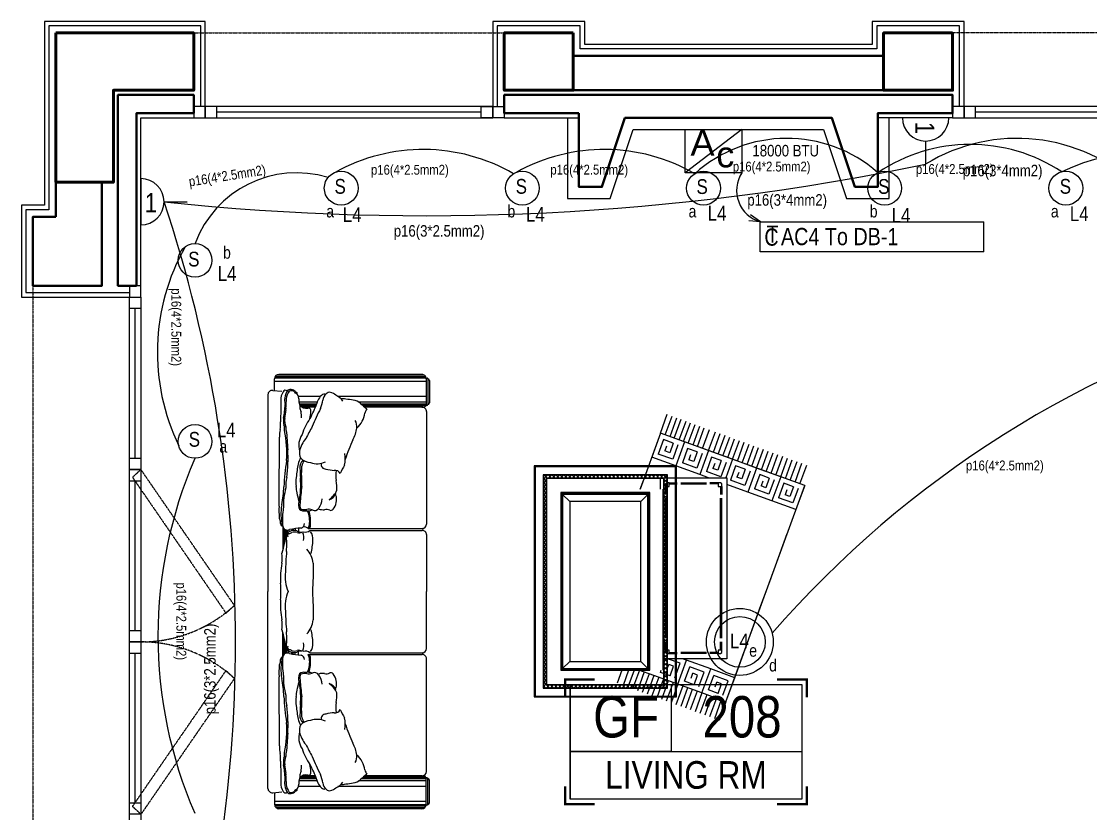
# Model space of a CAD drawing. Header units: inches. Extents: x 23642 to 146359, y -5490 to 33031.
# Drawn here: x 23642 to 28957, y 11935 to 15875 of the extents above; entities that cross this region are included whole.
import ezdxf
from ezdxf.enums import TextEntityAlignment as Align

# ---------------------------------------------------------------- set-up
doc = ezdxf.new("R2010")
doc.units = ezdxf.units.IN
doc.header["$LTSCALE"] = 5
doc.header["$MEASUREMENT"] = 0
doc.linetypes.add('Hidden (½x)', pattern=[0.1875, 0.125, -0.0625])
for name, color, linetype, lineweight in [('00-glass', 140, 'Continuous', 15), ('00-marble', 105, 'Continuous', 20), ('00-PLASTER', 103, 'Continuous', 15), ('00-structure', 7, 'Continuous', 50), ('00-wall15-20', 30, 'Continuous', 40), ('00_Annotation', 231, 'Continuous', 15), ('_att-Text', 241, 'Continuous', 20), ('_hidden', 253, 'Hidden (½x)', 9)]:
    doc.layers.add(name, color=color, linetype=linetype, lineweight=lineweight)
for name, color, linetype in [('furn', 7, 'Continuous'), ('Lighting', 3, 'Continuous'), ('meuble', 252, 'Continuous'), ('Power', 2, 'Continuous')]:
    doc.layers.add(name, color=color, linetype=linetype)
doc.styles.add('ROMANS', font='')
doc.styles.get("Standard").update_dxf_attribs({"font": 'arial.ttf'})
doc.styles.add('STYLE5', font='', dxfattribs={"height": 20})
doc.styles.get('ROMANS').set_extended_font_data('Arial Narrow')
doc.styles.get('STYLE5').set_extended_font_data('Arial Narrow')
pattern_1 = [(45, (-138.007536, -211.5), (-0.0112253202, 0.0112253202), []), (135, (-138.007536, -211.5), (-0.0112253202, -0.0112253202), [])]

# ---------------------------------------------------------------- blocks, each defined once
blk = doc.blocks.new('ROOM TAG')
at = {"layer": '00_Annotation', "lineweight": 25, "const_width": 10}
for points in [[(-332.6, 312.4), (-461.2, 312.4), (-461.2, 235.1)], [(460.5, 312.4), (589.1, 312.4), (589.1, 235.1)], [(-332.6, -229.2), (-461.2, -229.2), (-461.2, -152)], [(460.5, -229.2), (589.1, -229.2), (589.1, -152)]]:
    blk.add_lwpolyline(points, dxfattribs=at)
at = {"layer": '00_Annotation'}
blk.add_lwpolyline([(-440.2, 291.4), (568.1, 291.4), (568.1, -208.2), (-440.2, -208.2)], close=True, dxfattribs=at)
blk.add_lwpolyline([(-440.2, 291.4), (-440.2, -208.2)], dxfattribs=at)
at = {"layer": '_att-Text', "transparency": 33554687}
for points in [[(-440.2, 291.4), (568.1, 291.4)], [(-440.2, 0), (568.1, 0)]]:
    blk.add_lwpolyline(points, dxfattribs=at)
blk.add_lwpolyline([(-440.2, 291.4), (0, 291.4), (0, 0), (-440.2, 0)], close=True, dxfattribs=at)
at = {"layer": '00_Annotation', "style": 'STYLE5'}
for tag, height, p in [('FL', 180, (-196.6, 150.8)), ('#', 180, (307.8, 150.8)), ('NAME', 120, (64, -102.2))]:
    blk.add_attdef(tag, text='', height=height, dxfattribs=at).set_placement(p, align=Align.MIDDLE_CENTER)
blk = doc.blocks.new('COUCH11')
at = {"layer": 'furn'}
for p, q in [((-1.0929, 0.0107), (-1.0929, 0.7573)), ((-1.0838, 0.0033), (-1.0838, 0.7647)), ((-1.0774, 0.0015), (-1.0774, 0.7664)), ((-1.0152, 0.7666), (-1.0752, 0.7666)), ((-1.0605, 0.0014), (-1.0605, 0.7666)), ((-1.0162, 0.7764), (-1.0114, 0.7298)), ((-0.9946, 0.8003), (-0.8315, 0.8003)), ((-0.8315, 0.8003), (0, 0.8003)), ((0.8315, 0.8003), (0, 0.8003)), ((0.9946, 0.8003), (0.8315, 0.8003)), ((1.0162, 0.7764), (1.0114, 0.7298)), ((1.0152, 0.7666), (1.0752, 0.7666)), ((1.0605, 0.0014), (1.0605, 0.7666)), ((1.0774, 0.0015), (1.0774, 0.7664)), ((1.0838, 0.0033), (1.0838, 0.7647)), ((1.0929, 0.0107), (1.0929, 0.7573)), ((-1.0968, 0.0231), (-1.0968, 0.7449)), ((-0.3307, 0.7259), (-0.2084, 0.7259)), ((-0.3178, 0.719), (-0.2394, 0.719)), ((-0.3147, 0.7151), (-0.2554, 0.7151)), ((-0.3122, 0.7099), (-0.2761, 0.7099)), ((-0.3109, 0.7039), (-0.2921, 0.7039)), ((0.3307, 0.7259), (0.2084, 0.7259)), ((0.3178, 0.719), (0.2394, 0.719)), ((0.3147, 0.7151), (0.2554, 0.7151)), ((0.3122, 0.7099), (0.2761, 0.7099)), ((0.3109, 0.7039), (0.2921, 0.7039)), ((1.0968, 0.0231), (1.0968, 0.7449)), ((-0.3179, 0.6636), (-0.3085, 0.6636)), ((-0.3167, 0.6721), (-0.3085, 0.6721)), ((-0.3153, 0.6803), (-0.3071, 0.6803)), ((-0.312, 0.6943), (-0.3007, 0.6943)), ((0.312, 0.6943), (0.3007, 0.6943)), ((0.3153, 0.6803), (0.3071, 0.6803)), ((0.3167, 0.6721), (0.3085, 0.6721)), ((0.3179, 0.6636), (0.3085, 0.6636)), ((-0.9854, 0.5359), (-0.9854, 0.6461)), ((-0.9569, 0.5518), (-0.9569, 0.6429)), ((-0.9465, 0.5549), (-0.9465, 0.6417)), ((-0.9426, 0.5563), (-0.9426, 0.6399)), ((-0.9374, 0.5582), (-0.9374, 0.6358)), ((-0.931, 0.5607), (-0.931, 0.6273)), ((-0.3198, 0.6461), (-0.3024, 0.6461)), ((-0.3183, 0.5964), (-0.3183, 0.0217)), ((0.3198, 0.6461), (0.3024, 0.6461)), ((0.3183, 0.5964), (0.3183, 0.0217)), ((0.931, 0.5607), (0.931, 0.6273)), ((0.9374, 0.5582), (0.9374, 0.6358)), ((0.9426, 0.5563), (0.9426, 0.6399)), ((0.9465, 0.5549), (0.9465, 0.6417)), ((0.9569, 0.5518), (0.9569, 0.6429)), ((0.9854, 0.5359), (0.9854, 0.6461)), ((-0.309, 0.5886), (-0.309, 0.0217)), ((0.309, 0.5886), (0.309, 0.0217)), ((-0.9854, 0.0014), (-0.9854, 0.4468)), ((0.9854, 0.0014), (0.9854, 0.4468)), ((-0.9569, 0.0014), (-0.9569, 0.3428)), ((-0.9465, 0.0014), (-0.9465, 0.3297)), ((-0.9426, 0.0015), (-0.9426, 0.3251)), ((0.9426, 0.0015), (0.9426, 0.3251)), ((0.9465, 0.0014), (0.9465, 0.3297)), ((0.9569, 0.0014), (0.9569, 0.3428)), ((-0.9374, 0.0032), (-0.9374, 0.3189)), ((-0.931, 0.0217), (-0.931, 0.311)), ((0.931, 0.0217), (0.931, 0.311)), ((0.9374, 0.0032), (0.9374, 0.3189)), ((-1.0752, 0.0014), (-0.9441, 0.0014)), ((-0.931, 0.0231), (-0.931, 0.0162)), ((-0.2874, 0), (0, 0)), ((0.2874, 0), (0, 0)), ((0.931, 0.0231), (0.931, 0.0162)), ((1.0752, 0.0014), (0.9441, 0.0014)), ((-1.0752, -0.0064), (-0.9441, -0.0064)), ((-1.0666, -0.0151), (-0.9526, -0.0151)), ((-0.9093, 0), (-0.3399, 0)), ((0.9093, 0), (0.3399, 0)), ((1.0752, -0.0064), (0.9441, -0.0064)), ((1.0666, -0.0151), (0.9526, -0.0151))]:
    blk.add_line(p, q, dxfattribs=at)
for centre, radius, start, end in [((-1.0752, 0.7449), 0.0217, 90, 180), ((-0.9946, 0.7786), 0.0217, 90, 185.883), ((0.9946, 0.7786), 0.0217, 354.117, 90), ((1.0752, 0.7449), 0.0217, 0, 90), ((-1.0002, 0.6874), 0.0207, 111.2461, 175.6725), ((-1.0047, 0.7121), 0.0122, 111.8173, 225.0514), ((-0.9611, 0.6176), 0.0917, 98.2129, 124.2428), ((-0.9711, 0.6692), 0.0663, 85.6162, 125.037), ((-0.9642, 0.6122), 0.1041, 92.8388, 114.6896), ((-0.9364, 0.2055), 0.5043, 89.4467, 94.3032), ((-0.9688, 0.628), 0.0881, 74.5283, 90.4014), ((-0.9162, -1.269), 2.0049, 89.4729, 91.4265), ((-0.9597, 1.0665), 0.3538, 272.3336, 278.2366), ((-0.9235, 0.7359), 0.0273, 253.0851, 281.853), ((-0.9402, 1.0561), 0.3477, 273.6693, 280.8216), ((-0.9138, 0.862), 0.1458, 271.8777, 284.9862), ((-0.8744, 0.3168), 0.4197, 87.6845, 93.1812), ((-0.8639, 0.6056), 0.1163, 78.1757, 96.0001), ((-0.8608, 0.644), 0.072, 66.2105, 101.3131), ((-0.8654, 1.1701), 0.434, 271.0466, 276.17), ((-0.8218, 0.7724), 0.0562, 251.0235, 278.4627), ((-0.8168, 0.7525), 0.0451, 250.7532, 273.3826), ((-0.7911, 0.6412), 0.1012, 83.7897, 105.8504), ((-1.3401, -7.1143), 7.8394, 85.43135, 86.15355), ((-0.704, 1.1958), 0.4912, 257.1068, 274.9578), ((-0.7308, 7.0039), 6.2623, 269.54887, 271.34891), ((-0.6709, 1.3482), 0.6496, 266.0497, 278.3826), ((-0.4862, -0.3876), 1.1079, 92.237, 99.1017), ((-0.5249, 5.9036), 5.1606, 269.3499, 271.0449), ((-0.539, 0.5589), 0.1513, 84.2124, 104.2047), ((-0.5754, 1.494), 0.7759, 273.3891, 280.1532), ((-0.4294, 0.3773), 0.3453, 89.0108, 105.8681), ((-0.393, 0.5202), 0.2149, 73.1617, 102.2443), ((-0.4074, 0.359), 0.3856, 84.9364, 93.4778), ((-0.3608, 0.2777), 0.4493, 86.161, 98.0095), ((-0.371, 0.7294), 0.0139, 38.4639, 99.8972), ((-0.3461, 0.7876), 0.0515, 254.184, 273.5153), ((-0.3412, 0.7259), 0.0104, 359.7305, 99.6504), ((-0.3352, 0.7019), 0.0244, 335.4443, 79.4179), ((-0.2617, 0.668), 0.047, 124.5051, 196.9064), ((0.4634, -2.1955), 2.998, 102.662, 104.5219), ((-0.2399, 1.6486), 0.9431, 267.054, 272.2579), ((-0.1068, -0.2058), 0.917, 89.5424, 96.0023), ((-0.1725, 0.9145), 0.1861, 263.4582, 279.209), ((-0.0682, 0.2734), 0.4634, 86.8373, 99.264), ((-0.0729, 0.5304), 0.1828, 66.4983, 98.3597), ((0.0277, 5.1374), 4.4018, 269.0844, 269.6388), ((-0.0277, 5.1374), 4.4018, 270.3612, 270.9156), ((0.0729, 0.5304), 0.1828, 81.6403, 113.5017), ((0.0682, 0.2734), 0.4634, 80.736, 93.1627), ((0.1068, -0.2058), 0.917, 83.9977, 90.4576), ((0.1725, 0.9145), 0.1861, 260.791, 276.5418), ((-0.4634, -2.1955), 2.998, 75.4781, 77.338), ((0.2399, 1.6486), 0.9431, 267.7421, 272.946), ((0.2617, 0.668), 0.047, 343.0936, 55.4949), ((0.3352, 0.7019), 0.0244, 100.5821, 204.5557), ((0.3412, 0.7259), 0.0104, 80.3496, 180.2695), ((0.393, 0.5202), 0.2149, 77.7557, 106.8383), ((0.3608, 0.2777), 0.4493, 81.9905, 93.839), ((0.3461, 0.7876), 0.0515, 266.4847, 285.816), ((0.371, 0.7294), 0.0139, 80.1028, 141.5361), ((0.4074, 0.359), 0.3856, 86.5222, 95.0636), ((0.4294, 0.3773), 0.3453, 74.1319, 90.9892), ((0.5249, 5.9036), 5.1606, 268.9551, 270.6501), ((0.5754, 1.494), 0.7759, 259.8468, 266.6109), ((0.539, 0.5589), 0.1513, 75.7953, 95.7876), ((0.4862, -0.3876), 1.1079, 80.8983, 87.763), ((0.6709, 1.3482), 0.6496, 261.6174, 273.9503), ((0.7308, 7.0039), 6.2623, 268.65109, 270.45113), ((0.704, 1.1958), 0.4912, 265.0422, 282.8932), ((1.3401, -7.1143), 7.8394, 93.84645, 94.56865), ((0.7911, 0.6412), 0.1012, 74.1496, 96.2103), ((0.8218, 0.7724), 0.0562, 261.5373, 288.9765), ((0.8168, 0.7525), 0.0451, 266.6174, 289.2468), ((0.8654, 1.1701), 0.434, 263.83, 268.9534), ((0.8608, 0.644), 0.072, 78.6869, 113.7895), ((0.8639, 0.6056), 0.1163, 83.9999, 101.8243), ((0.8744, 0.3168), 0.4197, 86.8188, 92.3155), ((0.9402, 1.0561), 0.3477, 259.1784, 266.3307), ((0.9138, 0.862), 0.1458, 255.0138, 268.1223), ((0.9162, -1.269), 2.0049, 88.5735, 90.5271), ((0.9597, 1.0665), 0.3538, 261.7634, 267.6664), ((0.9235, 0.7359), 0.0273, 258.147, 286.9149), ((0.9364, 0.2055), 0.5043, 85.6968, 90.5533), ((0.9688, 0.628), 0.0881, 89.5986, 105.4717), ((0.9711, 0.6692), 0.0663, 54.963, 94.3838), ((0.9642, 0.6122), 0.1041, 65.3104, 87.1612), ((0.9611, 0.6176), 0.0917, 55.7572, 81.7871), ((1.0002, 0.6874), 0.0207, 4.3275, 68.7539), ((1.0047, 0.7121), 0.0122, 314.9486, 68.1827), ((-0.9763, 0.6903), 0.0446, 181.7166, 213.0289), ((-0.9867, 0.6833), 0.0279, 158.729, 212.6858), ((-1.0189, 0.6556), 0.0116, 4.9984, 63.465), ((-1.0133, 0.6567), 0.012, 12.0067, 74.6856), ((-1.0006, 0.6596), 0.00732, 204.2992, 286.7891), ((-0.9724, 0.679), 0.0353, 214.1211, 265.8444), ((-0.6129, 0.5267), 0.1255, 89.3254, 119.5987), ((-0.5654, 0.4649), 0.1928, 93.2928, 103.7813), ((-0.5506, 0.5423), 0.118, 80.2352, 102.6684), ((-0.4838, 0.848), 0.1951, 256.1146, 265.7395), ((-0.3726, 1.0795), 0.4442, 253.5669, 259.2509), ((0.0332, 0.6169), 0.3542, 167.8065, 177.5782), ((-0.334, 0.635), 0.0335, 344.9472, 35.2882), ((-0.3304, 0.6438), 0.0336, 328.5606, 13.985), ((-0.2546, 0.6677), 0.0459, 165.0856, 200.0238), ((-0.3123, 0.6924), 0.0186, 315.7594, 6.2684), ((-0.2817, 0.6875), 0.014, 66.7926, 150.1016), ((0.2817, 0.6875), 0.014, 29.8984, 113.2074), ((0.3123, 0.6924), 0.0186, 173.7316, 224.2406), ((0.3304, 0.6438), 0.0336, 166.015, 211.4394), ((0.2546, 0.6677), 0.0459, 339.9762, 14.9144), ((0.334, 0.635), 0.0335, 144.7118, 195.0528), ((-0.0332, 0.6169), 0.3542, 2.4218, 12.1935), ((0.3726, 1.0795), 0.4442, 280.7491, 286.4331), ((0.4838, 0.848), 0.1951, 274.2605, 283.8854), ((0.5506, 0.5423), 0.118, 77.3316, 99.7648), ((0.5654, 0.4649), 0.1928, 76.2187, 86.7072), ((0.6129, 0.5267), 0.1255, 60.4013, 90.6746), ((0.9724, 0.679), 0.0353, 274.1556, 325.8789), ((1.0006, 0.6596), 0.00732, 253.2109, 335.7008), ((1.0133, 0.6567), 0.012, 105.3144, 167.9933), ((1.0189, 0.6556), 0.0116, 116.535, 175.0016), ((0.9867, 0.6833), 0.0279, 327.3142, 21.271), ((0.9763, 0.6903), 0.0446, 326.9711, 358.2834), ((-0.9579, 0.8172), 0.1743, 264.3954, 271.235), ((-0.9537, 0.6213), 0.0217, 49.8255, 91.235), ((-0.9306, 0.6154), 0.0242, 64.6204, 112.1231), ((-0.9647, 0.6082), 0.0388, 346.4952, 49.8255), ((-0.9058, 0.597), 0.0214, 174.1278, 203.3591), ((-0.9184, 0.6228), 0.0146, 43.9681, 97.1295), ((-0.887, 0.7502), 0.1191, 259.9143, 274.6294), ((-0.6599, 0.261), 0.3909, 110.0032, 123.2203), ((2.8418, -6.2436), 7.7476, 117.80557, 118.32047), ((-0.7376, 0.5401), 0.1045, 74.302, 122.4354), ((-0.6762, 0.4949), 0.1495, 102.8046, 129.987), ((-0.7003, 0.5797), 0.0616, 65.5613, 98.4269), ((-0.7273, 0.5811), 0.0758, 3.1398, 46.2155), ((-0.6279, 0.589), 0.0499, 83.7883, 136.6794), ((-0.6242, 0.5622), 0.0671, 98.3925, 123.4148), ((-0.624, 0.8515), 0.2231, 267.4202, 277.227), ((-0.9856, -8.5582), 9.2038, 87.43443, 87.7392), ((-0.5608, 0.9746), 0.3462, 264.1688, 274.9209), ((-0.5368, 1.0385), 0.4037, 264.7662, 281.6245), ((-0.2436, -1.8543), 2.5005, 94.6538, 96.6019), ((-0.4378, 0.595), 0.0512, 64.0843, 110.1575), ((-0.4359, 0.6069), 0.0328, 54.9995, 108.8635), ((-0.4787, 0.6135), 0.065, 351.5752, 18.2719), ((-0.3709, 0.5938), 0.0447, 166.9181, 201.8744), ((-0.4417, 0.6186), 0.0345, 345.7335, 40.5165), ((-0.4676, 0.6008), 0.06, 336.8075, 8.9525), ((-0.3567, 0.7092), 0.1198, 244.8564, 279.5331), ((-0.3418, 0.6383), 0.0221, 267.1157, 343.0864), ((-0.3593, 0.7048), 0.1159, 281.1868, 290.72), ((-0.3344, 0.6031), 0.0175, 262.1743, 337.3471), ((-0.3345, 0.6113), 0.0341, 318.3691, 17.6936), ((-0.2713, 0.6796), 0.0609, 245.0724, 282.02), ((-0.1305, 0.6962), 0.1244, 227.8916, 264.0669), ((0.1305, 0.6962), 0.1244, 275.9331, 312.1084), ((0.2713, 0.6796), 0.0609, 257.98, 294.9276), ((0.3345, 0.6113), 0.0341, 162.3064, 221.6309), ((0.2928, 0.6191), 0.0341, 318.3691, 5.1123), ((0.3344, 0.6031), 0.0175, 202.6529, 277.8257), ((0.3593, 0.7048), 0.1159, 249.28, 258.8132), ((0.3418, 0.6383), 0.0221, 196.9136, 272.8843), ((0.3567, 0.7092), 0.1198, 260.4669, 295.1436), ((0.4417, 0.6186), 0.0345, 139.4835, 194.2665), ((0.4676, 0.6008), 0.06, 171.0475, 203.1925), ((0.3709, 0.5938), 0.0447, 338.1256, 13.0819), ((0.4787, 0.6135), 0.065, 161.7281, 188.4248), ((0.4378, 0.595), 0.0512, 69.8425, 115.9157), ((0.4359, 0.6069), 0.0328, 71.1365, 125.0005), ((0.2436, -1.8543), 2.5005, 83.3981, 85.3462), ((0.5368, 1.0385), 0.4037, 258.3755, 275.2338), ((0.5608, 0.9746), 0.3462, 265.0791, 275.8312), ((0.9856, -8.5582), 9.2038, 92.2608, 92.56557), ((0.624, 0.8515), 0.2231, 262.773, 272.5798), ((0.6279, 0.589), 0.0499, 43.3206, 96.2117), ((0.6242, 0.5622), 0.0671, 56.5852, 81.6075), ((0.7273, 0.5811), 0.0758, 133.7845, 176.8602), ((0.7003, 0.5797), 0.0616, 81.5731, 114.4387), ((0.7376, 0.5401), 0.1045, 57.5646, 105.698), ((0.6762, 0.4949), 0.1495, 50.013, 77.1954), ((-2.8418, -6.2436), 7.7476, 61.67953, 62.19443), ((0.6599, 0.261), 0.3909, 56.7797, 69.9968), ((0.887, 0.7502), 0.1191, 265.3706, 280.0857), ((0.9184, 0.6228), 0.0146, 82.8705, 136.0319), ((0.9306, 0.6154), 0.0242, 67.8769, 115.3796), ((0.9058, 0.597), 0.0214, 336.6409, 5.8722), ((0.9647, 0.6082), 0.0388, 130.1745, 193.5048), ((0.9537, 0.6213), 0.0217, 88.765, 130.1745), ((0.9579, 0.8172), 0.1743, 268.765, 275.6046), ((-0.9629, 0.508), 0.0358, 116.9363, 165.0971), ((-0.9344, 0.4827), 0.0726, 102.791, 127.9959), ((-1.0972, 0.9814), 0.4524, 288.923, 299.5594), ((-0.9114, 0.6064), 0.0227, 232.0367, 276.8003), ((-0.193, -0.9456), 1.6516, 112.826, 116.295), ((-0.9184, 0.8147), 0.231, 272.4048, 281.0737), ((-0.742, 0.5519), 0.0964, 334.4099, 20.2678), ((-0.476, 0.6196), 0.0937, 274.8844, 305.4135), ((-0.4346, 0.5649), 0.0253, 300.7049, 28.8031), ((-0.4952, 0.5205), 0.082, 355.638, 16.3726), ((-0.3545, 0.7583), 0.1734, 252.0292, 275.8579), ((-0.2652, 0.6323), 0.0595, 231.3599, 276.0331), ((-0.2751, 0.9286), 0.3557, 272.5947, 283.4126), ((-0.1274, -1.9502), 2.5227, 88.7034, 90.3633), ((0.0062, -0.2456), 0.821, 90.4307, 95.3429), ((-0.0062, -0.2456), 0.821, 84.6571, 89.5693), ((0.1274, -1.9502), 2.5227, 89.6367, 91.2966), ((0.2751, 0.9286), 0.3557, 256.5874, 267.4053), ((0.2652, 0.6323), 0.0595, 263.9669, 308.6401), ((0.3545, 0.7583), 0.1734, 264.1421, 287.9708), ((0.4346, 0.5649), 0.0253, 151.1969, 239.2951), ((0.4952, 0.5205), 0.082, 163.6274, 184.362), ((0.476, 0.6196), 0.0937, 234.5865, 265.1156), ((0.742, 0.5519), 0.0964, 159.7322, 205.5901), ((0.193, -0.9456), 1.6516, 63.705, 67.174), ((1.0972, 0.9814), 0.4524, 240.4406, 251.077), ((0.9184, 0.8147), 0.231, 258.9263, 267.5952), ((0.9114, 0.6064), 0.0227, 263.1997, 307.9633), ((0.9344, 0.4827), 0.0726, 52.0041, 77.209), ((0.9629, 0.508), 0.0358, 14.9029, 63.0637), ((-0.989, 0.4909), 0.0176, 120.9546, 200.5535), ((-0.9611, 0.4765), 0.0474, 96.8976, 141.4033), ((-0.9913, 0.5157), 0.00647, 165.9223, 239.8377), ((-0.981, 0.6578), 0.135, 276.0445, 294.6622), ((-0.6431, 0.5077), 0.0241, 359.2042, 101.3968), ((-0.9002, 0.4386), 0.2895, 5.4403, 13.7346), ((-0.565, 0.5657), 0.1253, 295.3817, 323.7744), ((-0.5172, 0.5078), 0.0557, 293.1417, 343.1067), ((-0.4259, 0.4828), 0.0161, 310.3008, 20.8755), ((-0.3842, 0.5042), 0.0309, 160.9321, 210.4803), ((0.4259, 0.4828), 0.0161, 159.1245, 229.6992), ((0.3842, 0.5042), 0.0309, 329.5197, 19.0679), ((0.5172, 0.5078), 0.0557, 196.8933, 246.8583), ((0.565, 0.5657), 0.1253, 216.2256, 244.6183), ((0.9002, 0.4386), 0.2895, 166.2654, 174.5597), ((0.6431, 0.5077), 0.0241, 78.6032, 180.7958), ((0.981, 0.6578), 0.135, 245.3378, 263.9555), ((0.9611, 0.4765), 0.0474, 38.5967, 83.1024), ((0.9913, 0.5157), 0.00647, 300.1623, 14.0777), ((0.989, 0.4909), 0.0176, 339.4465, 59.0454), ((-0.9523, 0.4955), 0.0544, 191.3747, 224.289), ((-0.9059, 0.4966), 0.0938, 204.6351, 233.1461), ((-0.9029, 0.4278), 0.0714, 176.3889, 197.1343), ((-0.4565, 0.1079), 0.3557, 113.059, 120.7254), ((-0.5827, 0.4619), 0.0297, 171.9036, 243.7612), ((-0.5869, 0.3079), 0.1495, 79.6861, 99.5152), ((-0.5205, 0.743), 0.2906, 262.1519, 271.8199), ((-0.4685, 0.5469), 0.093, 259.1532, 304.7659), ((0.4685, 0.5469), 0.093, 235.2341, 280.8468), ((0.5205, 0.743), 0.2906, 268.1801, 277.8481), ((0.5869, 0.3079), 0.1495, 80.4848, 100.3139), ((0.5827, 0.4619), 0.0297, 296.2388, 8.0964), ((0.4565, 0.1079), 0.3557, 59.2746, 66.941), ((0.9059, 0.4966), 0.0938, 306.8539, 335.3649), ((0.9029, 0.4278), 0.0714, 342.8657, 3.6111), ((0.9523, 0.4955), 0.0544, 315.711, 348.6253), ((-0.6873, 0.4209), 0.2842, 182.8498, 190.4077), ((-0.4588, -0.2662), 0.7075, 107.1548, 115.7419), ((-0.6718, 0.5544), 0.1447, 259.995, 283.4103), ((0.6718, 0.5544), 0.1447, 256.5897, 280.005), ((0.4588, -0.2662), 0.7075, 64.2581, 72.8452), ((0.6873, 0.4209), 0.2842, 349.5923, 357.1502), ((-0.8996, 0.3792), 0.0679, 188.1987, 222.6987), ((-1.8533, -0.4408), 1.1899, 38.5477, 40.5744), ((-0.9206, 0.4368), 0.1276, 278.8138, 317.9757), ((-0.8327, 0.4136), 0.0626, 239.6278, 276.2566), ((-0.8496, 0.5239), 0.1741, 277.832, 298.6654), ((0.8496, 0.5239), 0.1741, 241.3346, 262.168), ((0.8327, 0.4136), 0.0626, 263.7434, 300.3722), ((0.9206, 0.4368), 0.1276, 222.0243, 261.1862), ((1.8533, -0.4408), 1.1899, 139.4256, 141.4523), ((0.8996, 0.3792), 0.0679, 317.3013, 351.8013), ((-0.8736, 0.2226), 0.0923, 107.3121, 122.1227), ((0.8736, 0.2226), 0.0923, 57.8773, 72.6879), ((-1.0752, 0.0231), 0.0217, 180, 270), ((-1.0752, -0.0025), 0.00391, 90, 270), ((-0.944, 0.0145), 0.0131, 269.4922, 7.0602), ((-0.9441, -0.0025), 0.00391, 270, 90), ((-0.9093, 0.0217), 0.0217, 180, 270), ((-0.3399, 0.0217), 0.0217, 270, 0), ((-0.3137, 0.0217), 0.00463, 180, 0), ((-0.2874, 0.0217), 0.0217, 180, 270), ((0.2874, 0.0217), 0.0217, 270, 0), ((0.3137, 0.0217), 0.00463, 180, 0), ((0.3399, 0.0217), 0.0217, 180, 270), ((0.9093, 0.0217), 0.0217, 270, 0), ((0.944, 0.0145), 0.0131, 172.9398, 270.5078), ((0.9441, -0.0025), 0.00391, 90, 270), ((1.0752, 0.0231), 0.0217, 270, 0), ((1.0752, -0.0025), 0.00391, 270, 90), ((-1.064, -0.004), 0.0114, 191.9017, 256.6973), ((-0.9552, -0.004), 0.0114, 283.3027, 348.0983), ((0.9552, -0.004), 0.0114, 191.9017, 256.6973), ((1.064, -0.004), 0.0114, 283.3027, 348.0983)]:
    blk.add_arc(centre, radius, start, end, dxfattribs=at)
blk = doc.blocks.new('TABLE14')
at = {"layer": 'furn'}
h = blk.add_hatch(dxfattribs=at)
h.set_pattern_fill('ANSI37', color=256, scale=0.005, style=0)
h.set_pattern_definition(pattern_1)
h.paths.add_polyline_path([(0.068, -0.068), (0.052, -0.052), (0.052, -0.748), (0.068, -0.732)])
h = blk.add_hatch(dxfattribs=at)
h.set_pattern_fill('ANSI37', color=256, scale=0.005, style=0)
h.set_pattern_definition(pattern_1)
h.paths.add_polyline_path([(1.248, -0.052), (0.052, -0.052), (0.068, -0.068), (1.232, -0.068)])
h = blk.add_hatch(dxfattribs=at)
h.set_pattern_fill('ANSI37', color=256, scale=0.005, style=0)
h.set_pattern_definition(pattern_1)
h.paths.add_polyline_path([(1.248, -0.052), (1.232, -0.068), (1.232, -0.732), (1.248, -0.748)])
h = blk.add_hatch(dxfattribs=at)
h.set_pattern_fill('ANSI37', color=256, scale=0.005, style=0)
h.set_pattern_definition(pattern_1)
h.paths.add_polyline_path([(1.232, -0.732), (0.068, -0.732), (0.052, -0.748), (1.248, -0.748)])
for p, q in [((1.3, 0), (0, 0)), ((0, 0), (0, -0.8)), ((1.3, -0.8), (1.3, 0)), ((1.295, -0.005), (0.005, -0.005)), ((0.005, -0.005), (0.005, -0.795)), ((1.25, -0.05), (0.05, -0.05)), ((0.05, -0.05), (0.05, -0.75)), ((0.052, -0.052), (0.052, -0.748)), ((1.248, -0.052), (0.052, -0.052)), ((1.248, -0.748), (1.248, -0.052)), ((1.25, -0.75), (1.25, -0.05)), ((1.295, -0.795), (1.295, -0.005)), ((0.068, -0.068), (0.068, -0.732)), ((1.232, -0.068), (0.068, -0.068)), ((1.23, -0.07), (0.07, -0.07)), ((0.07, -0.07), (0.07, -0.73)), ((1.23, -0.73), (1.23, -0.07)), ((1.232, -0.732), (1.232, -0.068)), ((0.15, -0.15), (0.15, -0.65)), ((1.15, -0.15), (0.15, -0.15)), ((0.155, -0.155), (0.155, -0.645)), ((1.145, -0.155), (0.155, -0.155)), ((0.2, -0.2), (0.16, -0.16)), ((0.16, -0.16), (0.16, -0.64)), ((1.14, -0.16), (0.16, -0.16)), ((1.1, -0.2), (1.14, -0.16)), ((1.14, -0.64), (1.14, -0.16)), ((1.145, -0.645), (1.145, -0.155)), ((1.15, -0.65), (1.15, -0.15)), ((1.1, -0.2), (0.2, -0.2)), ((0.2, -0.2), (0.2, -0.6)), ((1.1, -0.6), (1.1, -0.2)), ((0.2, -0.6), (0.16, -0.64)), ((0.2, -0.6), (1.1, -0.6)), ((1.1, -0.6), (1.14, -0.64)), ((0.15, -0.65), (1.15, -0.65)), ((0.155, -0.645), (1.145, -0.645)), ((0.16, -0.64), (1.14, -0.64)), ((0.05, -0.75), (1.25, -0.75)), ((0.052, -0.748), (1.248, -0.748)), ((0.068, -0.732), (1.232, -0.732)), ((0.07, -0.73), (1.23, -0.73)), ((0, -0.8), (1.3, -0.8)), ((0.005, -0.795), (1.295, -0.795))]:
    blk.add_line(p, q, dxfattribs=at)
blk = doc.blocks.new('A$C557123C3')
at = {"layer": 'Power'}
for p, q in [((230.3, 230.3), (0, 230.3)), ((115.1, 115.1), (115.1, 0))]:
    blk.add_line(p, q, dxfattribs=at)
blk.add_arc((115.1, 230.3), 115.1, 180, 0, dxfattribs=at)

msp = doc.modelspace()

# ---------------------------------------------------------------- linework, layer by layer
at = {"layer": '00-glass'}
for points in [[(24556.31428, 15452.00364), (24499.17142, 15452.00364), (24499.17142, 15394.86078), (24556.31428, 15394.86078)], [(24556.31428, 15394.86078), (24613.45714, 15394.86078), (24613.45714, 15452.00364), (24556.31428, 15452.00364)], [(24556.31428, 15394.86078), (25984.88571, 15394.86078), (25984.88571, 15452.00364), (24556.31428, 15452.00364)], [(25984.88571, 15394.86078), (25927.74285, 15394.86078), (25927.74285, 15452.00364), (25984.88571, 15452.00364)], [(25984.88571, 15452.00364), (26042.02857, 15452.00364), (26042.02857, 15394.86078), (25984.88571, 15394.86078)], [(28327.74285, 15452.00364), (28270.6, 15452.00364), (28270.6, 15394.86078), (28327.74285, 15394.86078)], [(28327.74285, 15394.86078), (29756.31428, 15394.86078), (29756.31428, 15452.00364), (28327.74285, 15452.00364)], [(28327.74285, 15394.86078), (28384.88571, 15394.86078), (28384.88571, 15452.00364), (28327.74285, 15452.00364)], [(24179.17142, 14503.43221), (24236.31428, 14503.43221), (24236.31428, 14560.57507), (24179.17142, 14560.57507)], [(24179.17142, 11074.86078), (24179.17142, 14503.43221), (24236.31428, 14503.43221), (24236.31428, 11074.86078), (24179.17142, 11074.86078)], [(24179.17142, 14446.28935), (24179.17142, 14503.43221), (24236.31428, 14503.43221), (24236.31428, 14446.28935)], [(24179.17142, 13646.28935), (24179.17142, 13703.43221), (24236.31428, 13703.43221), (24236.31428, 13646.28935)], [(24179.17142, 13589.1465), (24179.17142, 13646.28935), (24236.31428, 13646.28935), (24236.31428, 13589.1465)], [(24179.17142, 12789.1465), (24179.17142, 12846.28935), (24236.31428, 12846.28935), (24236.31428, 12789.1465)], [(24179.17142, 12732.00364), (24179.17142, 12789.1465), (24236.31428, 12789.1465), (24236.31428, 12732.00364)], [(24179.17142, 11932.00364), (24179.17142, 11989.1465), (24236.31428, 11989.1465), (24236.31428, 11932.00364)]]:
    msp.add_lwpolyline(points, close=True, dxfattribs=at)
for points in [[(25927.74285, 15423.43221), (24613.45714, 15423.43221)], [(29699.17142, 15423.43221), (28384.88571, 15423.43221)], [(24207.74285, 13703.43221), (24207.74285, 14446.28935)], [(24207.74285, 12846.28935), (24207.74285, 13589.1465)], [(24207.74285, 11989.1465), (24207.74285, 12732.00364)]]:
    msp.add_lwpolyline(points, dxfattribs=at)
at = {"layer": '00-marble', "transparency": 33554687}
for points in [[(24556.31428, 15452.00364), (24556.31428, 15874.86078), (23756.31428, 15874.86078), (23756.31428, 14960.57507), (23642.02857, 14960.57507), (23642.02857, 14503.43221), (24179.17142, 14503.43221)], [(24533.45714, 15452.00364), (24533.45714, 15852.00364), (23779.17142, 15852.00364), (23779.17142, 14937.71793), (23664.88571, 14937.71793), (23664.88571, 14526.28935), (24179.17142, 14526.28935)], [(28327.74285, 15452.00364), (28327.74285, 15874.86078), (27870.6, 15874.86078), (27870.6, 15760.57507), (26442.02857, 15760.57507), (26442.02857, 15874.86078), (25984.88571, 15874.86078), (25984.88571, 15452.00364)], [(28304.88571, 15452.00364), (28304.88571, 15852.00364), (27893.45714, 15852.00364), (27893.45714, 15737.71793), (26419.17142, 15737.71793), (26419.17142, 15852.00364), (26007.74285, 15852.00364), (26007.74285, 15452.00364)]]:
    msp.add_lwpolyline(points, dxfattribs=at)
at = {"layer": '00-marble'}
msp.add_lwpolyline([(26356.31428, 15394.86078), (26356.31428, 14994.86078), (26568.92909, 14994.86078), (26683.21481, 15337.71793), (27629.41375, 15337.71793), (27743.69947, 14994.86078), (27956.31428, 14994.86078), (27956.31428, 15394.86078)], dxfattribs=at)
at = {"layer": '00-PLASTER', "transparency": 33554687}
for points in [[(24236.31428, 14560.57507), (24236.31428, 15394.86078), (24499.17142, 15394.86078)], [(26042.02857, 15394.86078), (26413.45714, 15394.86078)], [(28270.6, 15394.86078), (27899.17142, 15394.86078)]]:
    msp.add_lwpolyline(points, dxfattribs=at)
at = {"layer": '00-structure'}
for points in [[(23813.45714, 15817.71793), (24213.45714, 15817.71793), (24499.17142, 15817.71793), (24499.17142, 15532.00364), (24099.17142, 15532.00364), (24099.17142, 15074.86078), (23813.45714, 15074.86078)], [(26384.88571, 15817.71793), (26384.88571, 15532.00364), (26042.02857, 15532.00364), (26042.02857, 15817.71793)], [(28270.6, 15817.71793), (28270.6, 15532.00364), (27927.74285, 15532.00364), (27927.74285, 15817.71793)]]:
    msp.add_lwpolyline(points, close=True, dxfattribs=at)
at = {"layer": '00-wall15-20'}
for points in [[(27927.74285, 15532.00364), (26384.88571, 15532.00364), (26384.88571, 15703.43221), (27927.74285, 15703.43221)], [(24213.45714, 14560.57507), (24213.45714, 15417.71793), (24499.17142, 15417.71793), (24499.17142, 15509.1465), (24122.02857, 15509.1465), (24122.02857, 14560.57507), (24213.45714, 14560.57507)], [(26413.45714, 15417.71793), (26042.02857, 15417.71793), (26042.02857, 15509.1465), (28270.6, 15509.1465), (28270.6, 15417.71793), (27899.17142, 15417.71793), (27899.17142, 15052.00364), (27784.88571, 15052.00364), (27670.6, 15394.86078), (26642.02857, 15394.86078), (26527.74285, 15052.00364), (26413.45714, 15052.00364), (26413.45714, 15417.71793)], [(23813.45714, 14903.43221), (23699.17142, 14903.43221), (23699.17142, 14560.57507), (24042.02857, 14560.57507), (24042.02857, 15074.86078), (23813.45714, 15074.86078), (23813.45714, 14903.43221)]]:
    msp.add_lwpolyline(points, close=True, dxfattribs=at)
at = {"layer": '_hidden'}
for points in [[(24499.17142, 15817.71793), (26042.02857, 15817.71793)], [(29813.45714, 15817.71793), (28270.6, 15817.71793)], [(23699.17142, 14560.57507), (23699.17142, 11017.71793)]]:
    msp.add_lwpolyline(points, dxfattribs=at)
for points in [[(24701.08747, 12970.68823), (24236.31428, 13646.28935), (24194.2999, 13607.55826), (24659.07309, 12931.95713)], [(24701.08747, 12607.60477), (24236.31428, 11932.00364), (24194.2999, 11970.73474), (24659.07309, 12646.33587)]]:
    msp.add_lwpolyline(points, close=True, dxfattribs=at)
for centre, start, end in [((24236.31428, 13474.86078), 270, 312.67151588), ((24236.31428, 12103.43221), 47.32848412, 90)]:
    msp.add_arc(centre, 685.71429, start, end, dxfattribs=at)
at = {"layer": 'Lighting'}
for points in [[(29911.50286, 14432.11311, 0.147771296), (27374.04809, 12832.08211)], [(24505.33666, 11935.32296, -0.2067553759), (24505.33666, 13702.0575)]]:
    msp.add_lwpolyline(points, format="xyb", dxfattribs=at)
for centre, radius in [((25231.83271, 15045.29384), 83.95532), ((26132.26561, 15045.29384), 83.95532), ((27032.69851, 15045.29384), 83.95532), ((27933.13141, 15045.29384), 83.95532), ((28833.56431, 15045.29384), 83.95532), ((24505.33666, 14686.44572), 83.95532), ((24505.33666, 13786.01282), 83.95532), ((27213.45714, 12789.1465), 166.23153), ((27213.45714, 12789.1465), 125.93297)]:
    msp.add_circle(centre, radius, dxfattribs=at)
for centre, radius, start, end in [((27447.44498, 14608.2199), 684.84983, 48.65527741, 132.02547227), ((28359.69798, 14440.30568), 822.60158, 56.55597813, 123.98794827), ((25639.33019, 14342.47529), 895.32497, 59.88619462, 119.2206779), ((26539.76309, 14342.47529), 895.32497, 59.88619462, 119.2206779), ((29260.35575, 14192.52457), 1035.74774, 64.28339436, 115.58602208), ((25009.20038, 14584.5417), 537.04967, 72.96730108, 159.75258324), ((25388.52321, 14228.76433), 1070.41582, 150.58834852, 205.74759152)]:
    msp.add_arc(centre, radius, start, end, dxfattribs=at)
at = {"layer": 'meuble', "color": 0}
for p, q in [((26818.9146, 13827.77423), (26852.82981, 13920.9555)), ((26842.80657, 13819.07827), (26876.72177, 13912.25954)), ((26866.13303, 13810.58813), (26900.04823, 13903.7694)), ((26887.3154, 13802.87838), (26921.23061, 13896.05965)), ((26911.74927, 13793.98518), (26945.66447, 13887.16645)), ((26934.01545, 13785.88095), (26967.93066, 13879.06222)), ((26818.9146, 13827.77423), (26717.5916, 13549.39156)), ((26818.9146, 13827.77423), (26775.43479, 13708.31442)), ((27535.67349, 13566.89533), (26818.9146, 13827.77423)), ((26938.37442, 13784.29442), (26818.9146, 13827.77423)), ((26957.09036, 13777.48237), (26991.00557, 13870.66364)), ((26980.71686, 13768.88303), (27014.63207, 13862.0643)), ((27002.44114, 13760.97604), (27036.35635, 13854.15731)), ((27028.23539, 13751.5877), (27062.1506, 13844.76897)), ((27057.83423, 13740.8146), (27091.74944, 13833.99587)), ((27081.7262, 13732.11864), (27115.6414, 13825.29991)), ((26834.1106, 13795.18631), (26808.02271, 13723.51042)), ((26881.89453, 13777.79438), (26834.1106, 13795.18631)), ((26881.89453, 13777.79438), (26864.5026, 13730.01045)), ((26905.78649, 13769.09842), (26879.6986, 13697.42253)), ((26938.37442, 13784.29442), (26894.8946, 13664.8346)), ((26938.37442, 13784.29442), (26894.8946, 13664.8346)), ((27057.83423, 13740.8146), (26938.37442, 13784.29442)), ((27105.61816, 13723.42267), (27139.53337, 13816.60394)), ((27129.51012, 13714.72671), (27163.42533, 13807.90798)), ((27153.40209, 13706.03075), (27187.31729, 13799.21202)), ((27177.29405, 13697.33478), (27211.20926, 13790.51605)), ((27201.18601, 13688.63882), (27235.10122, 13781.82009)), ((27225.07797, 13679.94286), (27258.99318, 13773.12413)), ((26879.6986, 13697.42253), (26808.02271, 13723.51042)), ((26849.3066, 13762.59838), (26840.61064, 13738.70642)), ((26864.5026, 13730.01045), (26840.61064, 13738.70642)), ((26953.57042, 13751.70649), (26927.48253, 13680.0306)), ((27001.35434, 13734.31456), (26953.57042, 13751.70649)), ((26968.76642, 13719.11856), (26960.07045, 13695.2266)), ((27001.35434, 13734.31456), (26983.96242, 13686.53064)), ((27025.24631, 13725.6186), (26999.15842, 13653.94271)), ((27057.83423, 13740.8146), (27014.35442, 13621.35478)), ((27057.83423, 13740.8146), (27014.35442, 13621.35478)), ((27177.29405, 13697.33478), (27057.83423, 13740.8146)), ((27248.96994, 13671.24689), (27282.88515, 13764.42816)), ((27272.8619, 13662.55093), (27306.77711, 13755.7322)), ((27296.75386, 13653.85497), (27330.66907, 13747.03624)), ((27320.64583, 13645.159), (27354.56104, 13738.34027)), ((27344.53779, 13636.46304), (27378.453, 13729.64431)), ((27368.42975, 13627.76708), (27402.34496, 13720.94835)), ((26894.8946, 13664.8346), (26775.43479, 13708.31442)), ((27014.35442, 13621.35478), (26894.8946, 13664.8346)), ((26999.15842, 13653.94271), (26927.48253, 13680.0306)), ((26983.96242, 13686.53064), (26960.07045, 13695.2266)), ((27073.03023, 13708.22667), (27046.94234, 13636.55078)), ((27120.81416, 13690.83475), (27073.03023, 13708.22667)), ((27088.22623, 13675.63875), (27079.53027, 13651.74678)), ((27120.81416, 13690.83475), (27103.42223, 13643.05082)), ((27144.70612, 13682.13878), (27118.61823, 13610.46289)), ((27177.29405, 13697.33478), (27143.87791, 13605.5247)), ((27177.29405, 13697.33478), (27143.87791, 13605.5247)), ((27192.49005, 13664.74686), (27166.40216, 13593.07097)), ((27296.75386, 13653.85497), (27177.29405, 13697.33478)), ((27240.27397, 13647.35493), (27192.49005, 13664.74686)), ((27392.32172, 13619.07111), (27426.23692, 13712.25238)), ((27416.21368, 13610.37515), (27450.12889, 13703.55642)), ((27440.10564, 13601.67919), (27474.02085, 13694.86046)), ((27463.99761, 13592.98322), (27497.91281, 13686.16449)), ((27487.88957, 13584.28726), (27521.80478, 13677.46853)), ((27511.78153, 13575.5913), (27545.69674, 13668.77256)), ((27057.84722, 13605.5247), (27014.35442, 13621.35478)), ((27118.61823, 13610.46289), (27046.94234, 13636.55078)), ((27103.42223, 13643.05082), (27079.53027, 13651.74678)), ((27207.68605, 13632.15893), (27198.99008, 13608.26697)), ((27222.88205, 13599.571), (27198.99008, 13608.26697)), ((27240.27397, 13647.35493), (27222.88205, 13599.571)), ((27264.16594, 13638.65897), (27238.07805, 13566.98308)), ((27296.75386, 13653.85497), (27253.27405, 13534.39515)), ((27296.75386, 13653.85497), (27253.27405, 13534.39515)), ((27311.94986, 13621.26704), (27285.86197, 13549.59115)), ((27416.21368, 13610.37515), (27296.75386, 13653.85497)), ((27359.73379, 13603.87511), (27311.94986, 13621.26704)), ((27416.21368, 13610.37515), (27372.73386, 13490.91533)), ((27416.21368, 13610.37515), (27372.73386, 13490.91533)), ((27535.67349, 13566.89533), (27416.21368, 13610.37515)), ((26717.5916, 13549.39156), (26731.95497, 13588.8546)), ((26818.38579, 13605.5247), (27148.38579, 13605.5247)), ((26818.38579, 13549.39156), (26818.38579, 13605.5247)), ((26848.86579, 13580.1247), (26843.78579, 13575.0447)), ((26843.78579, 13575.0447), (26843.78579, 13562.3447)), ((26843.78579, 13562.3447), (26861.56579, 13562.3447)), ((26843.78579, 13562.3447), (26843.78579, 13521.69153)), ((26861.56579, 13580.1247), (26848.86579, 13580.1247)), ((26848.8722, 13562.3447), (26848.8722, 13521.69153)), ((26861.56579, 13562.3447), (26861.56579, 13580.1247)), ((26861.56579, 13580.1247), (26902.21896, 13580.1247)), ((26861.56579, 13575.03829), (26902.21896, 13575.03829)), ((26919.97921, 13580.1247), (27046.79237, 13580.1247)), ((26919.97921, 13575.03829), (27046.79237, 13575.03829)), ((27105.20579, 13580.1247), (27064.55262, 13580.1247)), ((27105.20579, 13575.03829), (27064.55262, 13575.03829)), ((27117.90579, 13580.1247), (27105.20579, 13580.1247)), ((27105.20579, 13580.1247), (27105.20579, 13562.3447)), ((27105.20579, 13562.3447), (27122.98579, 13562.3447)), ((27117.89938, 13562.3447), (27117.89938, 13521.69153)), ((27122.98579, 13575.0447), (27117.90579, 13580.1247)), ((27122.98579, 13562.3447), (27122.98579, 13575.0447)), ((27122.98579, 13562.3447), (27122.98579, 13521.69153)), ((27144.35514, 12491.75699), (27535.67349, 13566.89533)), ((27148.38579, 13605.5247), (27148.38579, 12705.5247)), ((27253.27405, 13534.39515), (27148.38579, 13572.57135)), ((27238.07805, 13566.98308), (27166.40216, 13593.07097)), ((27327.14586, 13588.67911), (27318.4499, 13564.78715)), ((27342.34186, 13556.09119), (27318.4499, 13564.78715)), ((27359.73379, 13603.87511), (27342.34186, 13556.09119)), ((27383.62575, 13595.17915), (27357.53786, 13523.50326)), ((27431.40968, 13577.78722), (27405.32179, 13506.11133)), ((27479.1936, 13560.3953), (27431.40968, 13577.78722)), ((27479.1936, 13560.3953), (27461.80168, 13512.61137)), ((27535.67349, 13566.89533), (27492.19368, 13447.43552)), ((26831.50331, 12649.39156), (26831.50331, 13549.39156)), ((26843.78579, 13503.93128), (26843.78579, 12807.11812)), ((26848.8722, 13503.93128), (26848.8722, 12807.11812)), ((27117.89938, 12807.11812), (27117.89938, 13503.93128)), ((27122.98579, 12807.11812), (27122.98579, 13503.93128)), ((27372.73386, 13490.91533), (27253.27405, 13534.39515)), ((27357.53786, 13523.50326), (27285.86197, 13549.59115)), ((27476.99768, 13480.02344), (27405.32179, 13506.11133)), ((27446.60568, 13545.1993), (27437.90971, 13521.30733)), ((27461.80168, 13512.61137), (27437.90971, 13521.30733)), ((27503.08557, 13551.69933), (27476.99768, 13480.02344)), ((27492.19368, 13447.43552), (27372.73386, 13490.91533)), ((27492.19368, 13447.43552), (27372.73386, 13490.91533)), ((27405.23404, 13208.51589), (27448.71386, 13327.9757)), ((27361.75423, 13089.05607), (27405.23404, 13208.51589)), ((27318.27441, 12969.59626), (27361.75423, 13089.05607)), ((27274.79459, 12850.13644), (27318.27441, 12969.59626)), ((27231.31478, 12730.67663), (27274.79459, 12850.13644)), ((26843.78579, 12748.7047), (26843.78579, 12789.35786)), ((26848.8722, 12748.7047), (26848.8722, 12789.35786)), ((27117.89938, 12748.7047), (27117.89938, 12789.35786)), ((27122.98579, 12748.7047), (27122.98579, 12789.35786)), ((27148.38579, 12705.5247), (26831.50331, 12705.5247)), ((26831.50331, 12672.94396), (26843.36173, 12705.5247)), ((26861.56579, 12748.7047), (26843.78579, 12748.7047)), ((26843.78579, 12748.7047), (26843.78579, 12736.0047)), ((26843.78579, 12736.0047), (26848.86579, 12730.9247)), ((26848.86579, 12730.9247), (26861.56579, 12730.9247)), ((26916.3274, 12682.98044), (26854.38757, 12705.5247)), ((26861.56579, 12730.9247), (26861.56579, 12748.7047)), ((26861.56579, 12736.01111), (26902.21896, 12736.01111)), ((26861.56579, 12730.9247), (26902.21896, 12730.9247)), ((27046.79237, 12736.01111), (26919.97921, 12736.01111)), ((27046.79237, 12730.9247), (26919.97921, 12730.9247)), ((26948.91533, 12698.17644), (26928.72616, 12705.5247)), ((27105.20579, 12736.01111), (27064.55262, 12736.01111)), ((27105.20579, 12730.9247), (27064.55262, 12730.9247)), ((27122.98579, 12748.7047), (27105.20579, 12748.7047)), ((27105.20579, 12748.7047), (27105.20579, 12730.9247)), ((27105.20579, 12730.9247), (27117.90579, 12730.9247)), ((27117.90579, 12730.9247), (27122.98579, 12736.0047)), ((27122.98579, 12736.0047), (27122.98579, 12748.7047)), ((27187.83496, 12611.21681), (27231.31478, 12730.67663)), ((26627.06881, 12649.39156), (26603.00183, 12583.26809)), ((26660.58873, 12649.39156), (26632.60067, 12572.49499)), ((26687.64577, 12649.39156), (26656.49263, 12563.79903)), ((26785.9757, 12622.19645), (26711.25773, 12649.39156)), ((26818.56362, 12637.39244), (26822.93094, 12649.39156)), ((26851.15155, 12652.58844), (26859.84751, 12676.48041)), ((26883.73948, 12667.78444), (26859.84751, 12676.48041)), ((26866.34755, 12620.00052), (26883.73948, 12667.78444)), ((26890.23951, 12611.30455), (26916.3274, 12682.98044)), ((26905.43551, 12578.71663), (26948.91533, 12698.17644)), ((26905.43551, 12578.71663), (26948.91533, 12698.17644)), ((26938.02344, 12593.91263), (26964.11133, 12665.58852)), ((27068.37514, 12654.69663), (26948.91533, 12698.17644)), ((27035.78722, 12639.50063), (26964.11133, 12665.58852)), ((27024.89533, 12535.23681), (27068.37514, 12654.69663)), ((27024.89533, 12535.23681), (27068.37514, 12654.69663)), ((27187.83496, 12611.21681), (27068.37514, 12654.69663)), ((27187.83496, 12611.21681), (27068.37514, 12654.69663)), ((26714.29981, 12648.28434), (26680.3846, 12555.10307)), ((26738.19177, 12639.58837), (26704.27656, 12546.4071)), ((26762.08373, 12630.89241), (26728.16852, 12537.71114)), ((26785.9757, 12622.19645), (26752.06049, 12529.01518)), ((26809.86766, 12613.50048), (26775.95245, 12520.31921)), ((26905.43551, 12578.71663), (26785.9757, 12622.19645)), ((26833.75962, 12604.80452), (26799.84441, 12511.62325)), ((26866.34755, 12620.00052), (26818.56362, 12637.39244)), ((26970.61136, 12609.10863), (26979.30733, 12633.00059)), ((27003.19929, 12624.30463), (26979.30733, 12633.00059)), ((26985.80736, 12576.5207), (27003.19929, 12624.30463)), ((27009.69933, 12567.82474), (27035.78722, 12639.50063)), ((27057.48325, 12550.43281), (27083.57114, 12622.1087)), ((27155.24703, 12596.02081), (27083.57114, 12622.1087)), ((27144.35514, 12491.75699), (27187.83496, 12611.21681)), ((26857.65158, 12596.10856), (26823.73638, 12502.92729)), ((26881.54355, 12587.41259), (26847.62834, 12494.23132)), ((26905.43551, 12578.71663), (26871.5203, 12485.53536)), ((26929.32747, 12570.02066), (26895.41227, 12476.8394)), ((27024.89533, 12535.23681), (26905.43551, 12578.71663)), ((26953.21944, 12561.3247), (26919.30423, 12468.14343)), ((26985.80736, 12576.5207), (26938.02344, 12593.91263)), ((26977.1114, 12552.62874), (26943.19619, 12459.44747)), ((27001.00336, 12543.93277), (26967.08815, 12450.75151)), ((27105.26718, 12533.04088), (27057.48325, 12550.43281)), ((27090.07118, 12565.62881), (27098.76714, 12589.52077)), ((27122.65911, 12580.82481), (27098.76714, 12589.52077)), ((27105.26718, 12533.04088), (27122.65911, 12580.82481)), ((27129.15914, 12524.34492), (27155.24703, 12596.02081)), ((27024.89533, 12535.23681), (26990.98012, 12442.05554)), ((27048.78729, 12526.54085), (27014.87208, 12433.35958)), ((27144.35514, 12491.75699), (27024.89533, 12535.23681)), ((27072.67925, 12517.84488), (27038.76404, 12424.66362)), ((27096.57122, 12509.14892), (27062.65601, 12415.96765)), ((27120.46318, 12500.45296), (27086.54797, 12407.27169)), ((27144.35514, 12491.75699), (27110.43993, 12398.57573))]:
    msp.add_line(p, q, dxfattribs=at)
at = {"layer": 'Power'}
for p, q in [((26942.07786, 15121.91391), (26942.07786, 15337.71793)), ((26942.07786, 15337.71793), (27222.99573, 15337.71793)), ((27222.54277, 15336.82053), (26942.07786, 15121.91391)), ((27222.99573, 15337.71793), (27222.99573, 15121.91391)), ((27222.99573, 15121.91391), (26942.07786, 15121.91391)), ((27315.66497, 14878.2585), (27257.37002, 14882.88222)), ((27315.66497, 14878.2585), (27266.47705, 14912.84702)), ((27315.05705, 14877.72698), (28426.65554, 14877.72698)), ((27315.05705, 14728.91011), (27315.05705, 14877.72698)), ((28426.65554, 14728.91011), (28426.65554, 14877.72698)), ((28426.65554, 14728.91011), (27315.05705, 14728.91011))]:
    msp.add_line(p, q, dxfattribs=at)
for centre, radius, start, end in [((28591.05848, 14427.88264), 865.43041, 45.90323147, 121.65144213), ((25650.51508, 27097.47448), 12189.17815, 263.882076274, 281.770083227), ((27359.88961, 15034.07694), 162.65075, 147.3140321, 254.0000245), ((17782.12632, 12789.1465), 6924.29663, 341.574500762, 18.425499238), ((24594.13908, 14246.20109), 5463.13001, 313.7308417, 344.14435204)]:
    msp.add_arc(centre, radius, start, end, dxfattribs=at)

# ---------------------------------------------------------------- block references
at = {"layer": '_att-Text', "transparency": 33554687, "xscale": 1.14285714285733, "yscale": 1.14285714285733, "zscale": 1.14285714285733}
msp.add_blockref('ROOM TAG', (26872.39653, 12244.5), dxfattribs=at).add_auto_attribs({'#': '208', 'FL': 'GF', 'NAME': 'LIVING RM'})
at = {"layer": 'furn'}
for name, p, xscale, yscale, zscale, rotation in [('COUCH11', (25655.4265, 13039.59958), 984.4221361457395, 984.4221361457395, 984.4221361457395, 89.99999999999999), ('TABLE14', (26897.83606, 13664.01031), 883.5247560615561, 883.5247560615561, 883.5247560615561, 270)]:
    msp.add_blockref(name, p, dxfattribs=dict(at, xscale=xscale, yscale=yscale, zscale=zscale, rotation=rotation))
at = {"layer": 'Power'}
msp.add_blockref('A$C557123C3', (28021.78608, 15164.58542), dxfattribs=at)
at = {"layer": 'Power', "rotation": 89.99999999999999}
msp.add_blockref('A$C557123C3', (24466.58974, 14862.58048), dxfattribs=at)

# ---------------------------------------------------------------- texts
at = {"layer": 'Lighting', "style": 'ROMANS'}
for rotation, p in [(8.94433398, (24478.14619, 15053.51863)), (270, (24387.37619, 14547.22881)), (270, (24412.36949, 13084.88056))]:
    msp.add_text('p16(4*2.5mm2)', height=48.9220092, rotation=rotation, dxfattribs=at).set_placement(p)
for s, height, p in [('p16(4*2.5mm2)', 48.9220092, (25380.05383, 15112.48788)), ('p16(4*2.5mm2)', 48.9220092, (26271.5258, 15113.10886)), ('p16(4*2.5mm2)', 48.9220092, (27178.32768, 15128.47145)), ('p16(4*2.5mm2)', 48.9220092, (28088.51872, 15116.28316)), ('S', 73.38301, (25198.63435, 15017.7689)), ('S', 73.38301, (26099.06725, 15017.7689)), ('S', 73.38301, (26997.93171, 15016.62113)), ('S', 73.38301, (27900.74244, 15017.30847)), ('S', 73.38301, (28803.3185, 15017.88905)), ('a', 61.15251, (25157.52383, 14899.99841)), ('L4', 73.383014, (25239.5184, 14876.66479)), ('b', 61.15251, (26057.95673, 14899.99841)), ('L4', 73.383014, (26150.15376, 14878.53641)), ('a', 61.15251, (26958.38963, 14899.99841)), ('L4', 73.383014, (27053.28355, 14884.40067)), ('b', 61.15251, (27858.82253, 14899.99841)), ('L4', 73.383014, (27967.59498, 14873.6329)), ('a', 61.15251, (28759.25543, 14899.99841)), ('L4', 73.383014, (28853.39842, 14881.48517)), ('S', 73.38301, (24471.28868, 14656.02392)), ('b', 61.15251, (24644.20496, 14694.89304)), ('L4', 73.383014, (24617.86602, 14584.37153)), ('L4', 73.383014, (24613.37105, 13806.25445)), ('S', 73.38301, (24473.83493, 13759.82164)), ('a', 61.15251, (24626.02054, 13730.37883)), ('p16(4*2.5mm2)', 48.9220092, (28337.44746, 13642.02567)), ('L4', 73.383014, (27164.23911, 12757.52421)), ('e', 61.15251, (27259.80393, 12715.68985)), ('d', 61.15251, (27358.82726, 12642.08386))]:
    msp.add_text(s, height=height, dxfattribs=at).set_placement(p)
at = {"layer": 'Power', "style": 'ROMANS'}
for s, height, rotation, p in [('1', 95.18654, 270, (28084.92075, 15375.60799)), ('p16(3*2.5mm2)', 57.1119265, 90, (24607.64402, 12429.17684))]:
    msp.add_text(s, height=height, rotation=rotation, dxfattribs=at).set_placement(p)
at = {"layer": 'Power'}
for s, p in [('A', (26967.934, 15207.42826)), ('c', (27095.99137, 15148.7503))]:
    msp.add_text(s, height=128.50183, dxfattribs=at).set_placement(p)
at = {"layer": 'Power', "style": 'ROMANS'}
for s, height, p in [('18000 BTU', 57.111927, (27276.01025, 15203.48449)), ('p16(3*4mm2)', 57.1119265, (28321.29138, 15104.62456)), ('1', 95.18654, (24255.56718, 14925.71516)), ('p16(3*4mm2)', 57.1119265, (27250.36553, 14958.27758)), ('p16(3*2.5mm2)', 57.1119265, (25493.07986, 14804.37997)), ('C', 85.66789, (27335.11893, 14759.38105)), ('T', 85.66789, (27346.08712, 14773.77058)), ('AC4 To DB-1', 85.6678898, (27417.92347, 14762.00925))]:
    msp.add_text(s, height=height, dxfattribs=at).set_placement(p)

doc.saveas('drawing.dxf')
